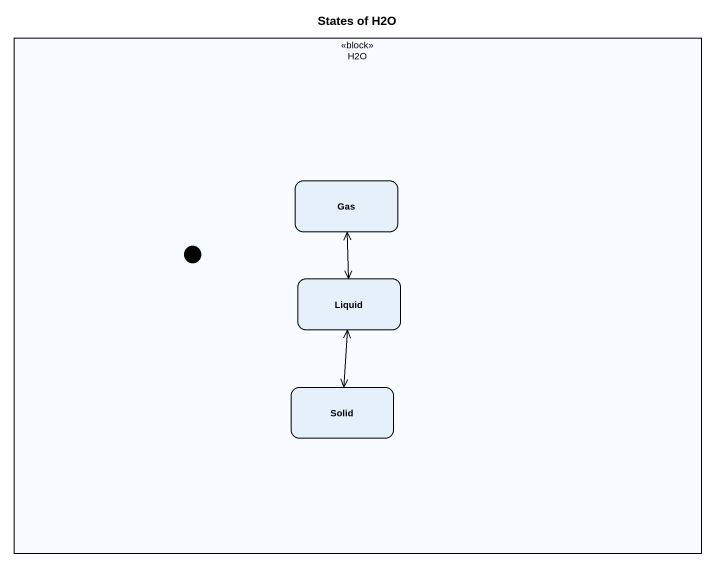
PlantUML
@startuml
title States of H2O
hide empty description
state H2O <<block>> {
  state Gas
  state initial1 <<start>>
  state Liquid
  state Solid
}
Gas --> Liquid
Liquid -up-> Gas
Liquid --> Solid
Solid -up-> Liquid
@enduml
